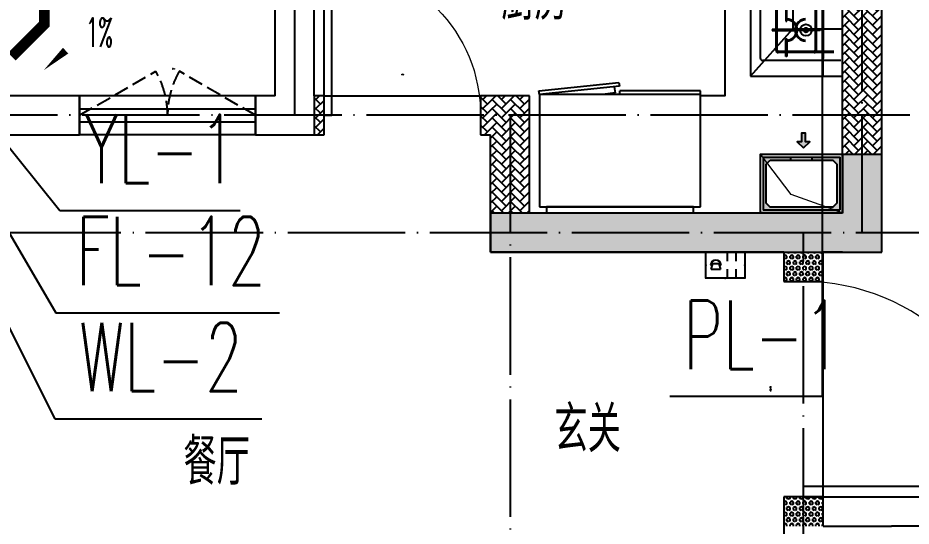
# Model space of a CAD drawing. Extents: x 27938 to 1507990, y 110129 to 923079.
# Drawn here: x 834702 to 839267, y 679657 to 682255 of the extents above; entities that cross this region are included whole.
import ezdxf
from ezdxf.enums import TextEntityAlignment as Align

# ---------------------------------------------------------------- set-up
doc = ezdxf.new("R2010")
doc.units = 0
doc.header["$LTSCALE"] = 1000
doc.header["$MEASUREMENT"] = 0
doc.linetypes.add('DASH', pattern=[0.35, 0.25, -0.1])
doc.linetypes.add('DOTE', pattern=[2.4200000000000004, 2, -0.2, 0.02, -0.2])
for name, color, linetype in [('AH-FURNITURE', 1, 'Continuous'), ('COLUMN', 9, 'Continuous'), ('DIM_废水', 31, 'Continuous'), ('DIM_污水', 2, 'Continuous'), ('DIM_雨水', 4, 'Continuous'), ('DIM_餐饮排水', 31, 'Continuous'), ('DOTE', 1, 'Continuous'), ('EQUIP-安防', 3, 'Continuous'), ('LVTRY', 6, 'Continuous'), ('PIPE-废水', 31, 'TG_F'), ('PUB_HATCH', 8, 'Continuous'), ('PUB_TEXT', 4, 'Continuous'), ('WALL', 9, 'Continuous'), ('WINDOW', 4, 'Continuous'), ('WINDOW_TEXT', 7, 'Continuous'), ('保温', 6, 'Continuous'), ('建筑-排气道', 9, 'Continuous')]:
    doc.layers.add(name, color=color, linetype=linetype)
for name, color, linetype, lineweight in [('平面-排水沟', 86, 'Continuous', 15), ('平面-空调预留孔', 173, 'Continuous', 15), ('立面-洞口示意', 152, 'Continuous', 13)]:
    doc.layers.add(name, color=color, linetype=linetype, lineweight=lineweight)
doc.styles.add('_TCH_DIM', font='SIMPLEX.shx', dxfattribs={"width": 0.7, "bigfont": 'GBCBIG.shx'})
doc.styles.add('_TCH_WINDOW', font='SIMPLEX.shx', dxfattribs={"width": 0.7, "height": 3.5, "bigfont": 'GBCBIG.shx'})
doc.styles.add('_TEL_DIM', font='SIMPLEX', dxfattribs={"width": 0.8, "height": 3.5, "bigfont": 'HZTXT'})
doc.styles.add('_TWT_SERIAL', font='SIMPLEX', dxfattribs={"width": 0.8, "height": 3.5, "bigfont": 'HZTXT'})
doc.styles.add('DIM_FONT', font='SIMPLEX.shx', dxfattribs={"width": 0.56})
doc.styles.get("Standard").update_dxf_attribs({"font": 'gbenor.shx', "bigfont": 'gbcbig.shx'})
doc.styles.add('TG_LINETYPE', font='SIMPLEX', dxfattribs={"width": 0.8, "height": 3, "bigfont": 'HZTXT'})
doc.linetypes.add('TG_F', pattern='A,2,-0.3,["F",TG_LINETYPE,S=0.1,R=0,X=-0.23,Y=-0.15],0', length=2.3)
pattern_1 = [(45, (0, 0), (0, 47.41575231924514), [100.584, -33.528]), (135, (23.70786, 23.70786), (3.05311331771918e-15, 47.41575231924513), [100.584, -33.528])]
pattern_2 = [(90, (0, 0), (-16.49778, 1.010197673501861e-15), [9.525, -19.05]), (210, (0, 0), (8.248889999999996, -14.28749658604684), [9.525, -19.05]), (150, (5.83238038093927e-16, 9.525), (-8.248890000000003, -14.28749658604684), [9.525, -19.05])]

# ---------------------------------------------------------------- blocks, each defined once
blk = doc.blocks.new('rtyg7uyhg')
at = {"layer": 'LVTRY', "color": 0}
for p, q in [((194234.6213208837, 45488.79502889935), (193620.9849572473, 45488.79513816872)), ((193590.3031336021, 45458.1133254503), (193590.3030643982, 45069.47696181395)), ((193896.3984467548, 45429.87059594441), (193857.5823896687, 45326.26016876537)), ((193925.7802168131, 45440.40881343969), (193940.0533153456, 45432.16822680717)), ((194265.3030643982, 45069.47684161765), (194265.3031336021, 45458.113205254)), ((193682.3485790417, 45406.97694542356), (193887.8216881326, 45406.97690883528)), ((193875.2965560293, 45316.03289288385), (193945.6178257855, 45401.45376218002)), ((194111.8940335871, 45406.97686893496), (194173.2576699507, 45406.97685800815)), ((193620.9848935069, 45130.84059271414), (193620.9849317512, 45345.61331998683)), ((194009.6212953876, 45345.61325078298), (194009.6212571432, 45130.84052351015)), ((194050.5303480524, 45130.84051622554), (194050.5303862967, 45345.61324349836)), ((194234.6212953876, 45345.61321071758), (194234.6212571432, 45130.84048344476)), ((193857.5823896687, 45326.26016876537), (193875.2965560293, 45316.03289288385)), ((193948.2576098526, 45069.47689807355), (193682.3485189436, 45069.47694542356)), ((194173.2576098526, 45069.47685800816), (194111.893973489, 45069.47686893508)), ((193620.9848771165, 45038.79513816872), (194234.621240753, 45038.79502889935))]:
    blk.add_line(p, q, dxfattribs=at)
for centre, radius in [((193866.4394935961, 45437.65873082454), 20.45454545454545), ((193989.1667663234, 45437.6587089707), 20.45454545454545), ((194070.9849481416, 45437.65869440146), 20.45454545454545), ((193815.3030944472, 45238.22692174855), 25.56818181818182), ((194137.4621853563, 45238.2268643822), 25.56818181818182)]:
    blk.add_circle(centre, radius, dxfattribs=at)
for centre, radius, start, end in [((193620.9849517839, 45458.11331998683), 30.68181818181818, 89.99998979807194, 179.9999897972382), ((194234.6213154203, 45458.11321071746), 30.68181818181818, 359.9999897972382, 89.99998979807194), ((193915.5529409315, 45422.69466753349), 20.45454545454545, 59.99998980057491, 159.4623117970261), ((193929.8260394641, 45414.45408090108), 20.45454545454545, 320.5376677968172, 59.99998980057491), ((193682.3485681149, 45345.61330905991), 61.36363636363636, 89.99998979807194, 179.9999897972382), ((193948.2576590239, 45345.6132617099), 61.36363636363636, 359.9999897972382, 89.99998979807194), ((194111.8940226603, 45345.61323257144), 61.36363636363636, 89.99998979807194, 179.9999897972382), ((194173.2576590239, 45345.6132216445), 61.36363636363636, 359.9999897972382, 89.99998979807194), ((193682.3485298705, 45130.84058178721), 61.36363636363636, 179.9999897972382, 269.9999897980719), ((193948.2576207797, 45130.8405344372), 61.36363636363636, 269.9999897980719, 359.9999897972382), ((194111.893984416, 45130.84050529861), 61.36363636363636, 179.9999897972382, 269.9999897980719), ((194173.2576207797, 45130.84049437181), 61.36363636363636, 269.9999897980719, 359.9999897972382), ((193620.9848825799, 45069.47695635049), 30.68181818181818, 179.9999897972382, 269.9999897980719), ((194234.6212462163, 45069.47684708112), 30.68181818181818, 269.9999897980719, 359.9999897972382)]:
    blk.add_arc(centre, radius, start, end, dxfattribs=at)
at = {"layer": 'LVTRY', "color": 0, "style": 'DIM_FONT', "width": 0.8, "flags": 9}
for tag in ['XSIZE', 'YSIZE']:
    blk.add_attdef(tag, (193927.8031388824, 45487.7665121054), '', height=0.5, rotation=89.99998979807198, dxfattribs=at)
blk = doc.blocks.new('A$C60D053AF')
at = {"layer": 'AH-FURNITURE', "color": 0}
for p, q in [((232.5000007597264, -89.99999966996256), (128.2842720070621, -89.99999966996256)), ((192.50000075961, -70.99998518347275), (327.5735938884318, -70.99998518347275)), ((192.50000075961, -90.99998518347275), (327.5735938884318, -90.99998518347275)), ((355.8578651358839, -82.71571393602062), (384.1611659948248, -129.0190147949615)), ((232.5000007597264, -109.9999996698461), (128.2842720075278, -109.9999996699626)), ((245.0000007597264, -129.4999851834727), (245.0000007597264, -122.4999996698461)), ((265.0000007597264, -129.4999851834727), (265.0000007597264, -122.4999996698461)), ((341.7157295121578, -96.85784955974668), (370.0190303710988, -143.1611504186876)), ((255.0000007597264, -280.9999851834727), (255.0000007597264, -250.9999851834727)), ((393.0000007597264, -280.9999851834727), (393.0000007597264, -250.9999851834727)), ((255.0000007597264, -280.9999851834727), (393.0000007597264, -280.9999851834727))]:
    blk.add_line(p, q, dxfattribs=at)
for points in [[(170.00000075961, -67.99998518347275, 1), (170.00000075961, -93.99998518358916), (192.50000075961, -93.99998518347275), (192.50000075961, -67.99998518347275)], [(268.0000007597264, -122.4999996698461), (268.0000007597264, -106.9999996698461, 0.4142135623724265), (248.0000007597264, -86.99999966984615), (232.5000007597264, -86.99999966984615), (232.50000075961, -112.9999996698461), (242.0000007597264, -112.9999996698461), (242.0000007597264, -122.4999996698461)], [(234.0000007597264, -250.9999851834727), (414.0000007597264, -250.9999851834727, 0.4142135623730951), (424.0000007597264, -240.9999851834727), (424.0000007597264, -110.9999851834727, 0.4142135623730951), (414.0000007597264, -100.9999851834727), (234.0000007597264, -100.9999851834727, 0.4142135623730951), (224.0000007597264, -110.9999851834727), (224.0000007597264, -240.9999851834727, 0.4142135623730951)], [(242.0000007597264, -151.9999851834727, 1), (268.0000007597264, -151.9999851834727), (268.0000007597264, -129.4999851834727), (242.0000007597264, -129.4999851834727)], [(383.8076126043452, -161.1923733388539, 1), (402.192388915224, -142.8075970279751), (386.2824863384012, -126.8976944513852), (367.8977100276388, -145.282470762264)]]:
    blk.add_lwpolyline(points, format="xyb", close=True, dxfattribs=at)
for centre, radius in [((100.0000007598428, -99.99999967066105), 30), ((255.0000007597264, -151.9999851834727), 15), ((255.0000007597264, -151.9999851834727), 10), ((393.0000007597264, -151.9999851834727), 15), ((393.0000007597264, -151.9999851834727), 10)]:
    blk.add_circle(centre, radius, dxfattribs=at)
for radius in [40, 20]:
    blk.add_arc((327.5735938884318, -110.9999851834727), radius, 45, 90, dxfattribs=at)
blk = doc.blocks.new('A-Kitchen-7')
at = {"layer": 'LVTRY', "color": 0}
for p, q in [((-518.6581278588565, 779.725278688129), (-7.244008776673581, 834.3051076843403)), ((-3.585880917788018, 810.5855355854728), (-515, 756.005706589378)), ((-29.12075551546877, 766.9560861630598), (-35.20590834700852, 806.4126680237241)), ((-7.244008776673581, 834.3051076843403), (-3.585880917788018, 810.5855355854728)), ((-515, 756.005706589378), (-518.6581278588565, 779.725278688129)), ((515, 756.005706589378), (-515, 756.005706589378)), ((-515, 756.005706589378), (-515, 40)), ((-485.6368437646597, 760.5342107040924), (-484.9384396369278, 756.005706589378)), ((-29.12075551543967, 766.9560861630598), (-112.0975807690556, 756.005706589378)), ((515, 780), (-5.820766091346741e-11, 780)), ((0, 756.005706589378), (-5.820766091346741e-11, 780)), ((515, 756.005706589378), (515, 780)), ((515, 40), (515, 756.005706589378)), ((-515, 40), (515, 40))]:
    blk.add_line(p, q, dxfattribs=at)
blk.add_lwpolyline([(-468.9430810984049, 40), (-468.9430810984049, 0), (468.9430810984049, 0), (468.9430810984632, 40)], close=True, dxfattribs=at)
blk = doc.blocks.new('*U41')
h = blk.add_hatch(color=0)
h.set_gradient(color1=(0, 0, 255), rotation=180, tint=1)
h.paths.add_polyline_path([(3.524958103184869e-15, -2.819966482547906e-15), (-6.350000000000009, -6.349999999999992), (-6.350000000000001, -2.159000000000014), (-15, -2.158999999999999), (-14.99999999999999, 2.159000000000044), (-6.349999999999993, 2.159000000000029), (-6.349999999999985, 6.350000000000009)])
at = {"color": 0, "linetype": 'Continuous'}
blk.add_lwpolyline([(3.524958103184869e-15, -2.819966482547906e-15), (-6.350000000000009, -6.349999999999992), (-6.350000000000001, -2.159000000000014), (-15, -2.158999999999999), (-14.99999999999999, 2.159000000000044), (-6.349999999999993, 2.159000000000029), (-6.349999999999985, 6.350000000000009)], close=True, dxfattribs=at)
blk = doc.blocks.new('sgrsefv')
at = {"layer": 'PUB_HATCH'}
blk.add_hatch(color=0, dxfattribs=at).paths.add_polyline_path([(1112933.294422049, 840916.328306399), (1112933.294422049, 840646.328306399), (1113073.294422049, 840646.328306399), (1113073.294422049, 840661.328306399), (1112968.294422049, 840661.328306399), (1112948.294422049, 840681.328306399), (1112948.294422049, 840881.328306399), (1112968.294422049, 840901.328306399), (1113288.294422049, 840901.328306399), (1113308.294422049, 840881.328306399), (1113308.294422049, 840681.328306399), (1113288.294422049, 840661.328306399), (1113183.294422049, 840661.328306399), (1113183.294422049, 840646.328306399), (1113323.294422049, 840646.328306399), (1113323.294422049, 840916.328306399)])
at = {"layer": 'LVTRY', "color": 0}
for p, q in [((1113073.294422049, 840661.328306399), (1113073.294422049, 840646.328306399)), ((1113183.294422049, 840661.328306399), (1113183.294422049, 840646.328306399))]:
    blk.add_line(p, q, dxfattribs=at)
for points in [[(1112918.294422049, 840931.328306399), (1113338.294422049, 840931.328306399), (1113338.294422049, 840631.328306399), (1112918.294422049, 840631.328306399)], [(1112933.294422049, 840916.328306399), (1113323.294422049, 840916.328306399), (1113323.294422049, 840646.328306399), (1112933.294422049, 840646.328306399)], [(1113288.294422049, 840661.328306399), (1112968.294422049, 840661.328306399), (1112948.294422049, 840681.328306399), (1112948.294422049, 840881.328306399), (1112968.294422049, 840901.328306399), (1113288.294422049, 840901.328306399), (1113308.294422049, 840881.328306399), (1113308.294422049, 840681.328306399), (1113288.294422049, 840661.328306399)]]:
    blk.add_lwpolyline(points, close=True, dxfattribs=at)
at = {"layer": '立面-洞口示意', "color": 0}
blk.add_lwpolyline([(1112918.294422049, 840931.328306399), (1113181.846359163, 840837.3789231421), (1113338.294422049, 840631.328306399)], dxfattribs=at)
at = {"layer": '建筑-排气道', "color": 8, "xscale": -5, "yscale": 5, "zscale": 5, "rotation": 270}
blk.add_blockref('*U41', (1113118.391369574, 840599.0160356248), dxfattribs=at)
blk = doc.blocks.new('FRSDFDGDGDRGDR')
at = {"layer": '平面-空调预留孔', "color": 0}
for p, q in [((699612.3179923807, 775043.9561356568), (699612.3179923807, 775441.1561356868)), ((699618.9179923869, 775447.756135683), (699746.3179923192, 775447.756135683)), ((699746.3179923192, 775447.756135683), (699746.3179923192, 775355.3561357355)), ((699719.9179922946, 775342.156135743), (699719.9179922946, 775142.9561356006)), ((699726.5179923008, 775348.7561357393), (699739.7179923131, 775348.7561357393)), ((699726.5179923008, 775136.3561356043), (699739.7179923131, 775136.3561356043)), ((699746.3179923192, 775129.7561356081), (699746.3179923192, 775037.3561356605)), ((699746.3179923192, 775037.3561356605), (699618.9179923869, 775037.3561356605))]:
    blk.add_line(p, q, dxfattribs=at)
blk.add_lwpolyline([(699766.1179923377, 775166.7161355871), (699792.5179923623, 775153.5161355946), (699792.5179923623, 775057.1561356493), (699766.1179923377, 775043.9561356568), (699766.1179923377, 775017.5561356718), (699618.9179923869, 775017.5561356718, -0.4142135623730951), (699592.5179923623, 775043.9561356568), (699592.5179923623, 775441.1561356868, -0.4142135623730951), (699618.9179923869, 775467.5561356718), (699766.1179923377, 775467.5561356718), (699766.1179923377, 775441.1561356868), (699792.5179923623, 775427.9561356943), (699792.5179923623, 775331.596135749), (699766.1179923377, 775318.3961357565)], format="xyb", close=True, dxfattribs=at)
for centre, radius in [((699739.7179923131, 775331.596135749), 10.55999999400228), ((699739.7179923131, 775243.1561357992), 15.83999999100342), ((699739.7179923131, 775153.5161355946), 10.55999999400228)]:
    blk.add_circle(centre, radius, dxfattribs=at)
for centre, radius, start, end in [((699618.917992382, 775441.1561356819), 6.600000001199078, 89.99999995997936, 179.9999999533093), ((699726.5179922959, 775342.1561357381), 6.600000001199078, 89.99999995997936, 179.9999999533093), ((699739.717992318, 775355.3561357405), 6.600000001206354, 269.9999999599793, 359.9999999533093), ((699726.5179922959, 775142.9561356056), 6.600000001199078, 180.0000000400206, 270.0000000533608), ((699739.717992318, 775129.7561356032), 6.600000001206354, 4.002063966804346e-08, 90.00000005336085), ((699618.917992382, 775043.9561356618), 6.600000001199078, 180.0000000400206, 270.0000000533608)]:
    blk.add_arc(centre, radius, start, end, dxfattribs=at)
blk = doc.blocks.new('GDGDRGDRGRD')
at = {"layer": 'LVTRY', "color": 0}
for p, q in [((430080.5498987493, 371515.3769317719), (429864.6097976839, 371758.3326651105)), ((430334.8192843065, 371758.3326651105), (429864.6097976839, 371758.3326651105)), ((429864.6097976839, 371758.3326651105), (429864.6097976839, 370858.3326651105)), ((430234.8192843063, 370858.3326651105), (430234.8192843063, 371758.3326651105)), ((429914.8192843065, 370948.3326651105), (429914.8192843065, 371668.3326651105)), ((429924.8192843065, 371678.3326651105), (430324.8192843065, 371678.3326651106)), ((430289.8192843065, 371638.3326651107), (430004.8192843065, 371638.3326651106)), ((430045.069284306, 371658.3326651107), (430045.069284306, 371568.3326651106)), ((430049.569284306, 371658.3326651107), (430045.069284306, 371658.3326651107)), ((430049.569284306, 371568.3326651106), (430049.569284306, 371658.3326651107)), ((430234.8192843063, 371668.3326651106), (430234.819284306, 370948.3326651105)), ((429994.8192843065, 371628.3326651106), (429994.8192843065, 371418.3326651106)), ((429999.8192843065, 371628.3326651106), (429999.8192843065, 371418.3326651106)), ((430289.8192843065, 371633.3326651107), (430004.8192843065, 371633.3326651106)), ((430194.8192843063, 371418.3326651106), (430194.8192843063, 371628.3326651107)), ((430199.8192843063, 371418.3326651106), (430199.8192843063, 371628.3326651107)), ((430045.069284306, 371568.3326651106), (430049.569284306, 371568.3326651106)), ((429974.8192843067, 371525.5826651108), (430102.3192843067, 371525.5826651108)), ((429974.8192843067, 371521.0826651108), (429974.8192843067, 371525.5826651108)), ((430102.3192843067, 371521.0826651108), (429974.8192843067, 371521.0826651108)), ((430334.8192843065, 371515.3769317719), (430080.5498987493, 371515.3769317719)), ((430080.5498987493, 371515.3769317719), (430080.5498987493, 371100.2783888946)), ((430219.819284306, 371525.5826651108), (430092.319284306, 371525.5826651108)), ((430092.319284306, 371525.5826651108), (430092.319284306, 371521.0826651108)), ((430092.319284306, 371521.0826651108), (430219.819284306, 371521.0826651108)), ((430102.3192843067, 371525.5826651108), (430102.3192843067, 371521.0826651108)), ((430219.819284306, 371521.0826651108), (430219.819284306, 371525.5826651108)), ((430234.8192843063, 371100.2783888946), (430234.8192843063, 371515.3769317719)), ((430045.069284306, 371388.3326651105), (430045.069284306, 371478.3326651106)), ((430045.069284306, 371478.3326651106), (430049.569284306, 371478.3326651106)), ((430049.569284306, 371478.3326651106), (430049.569284306, 371388.3326651105)), ((430004.8192843065, 371413.3326651106), (430289.8192843065, 371413.3326651106)), ((429954.8192843065, 371338.9358614974), (429954.8192843065, 371377.7294687249)), ((430004.8192843065, 371408.3326651106), (430289.8192843065, 371408.3326651106)), ((430049.569284306, 371388.3326651105), (430045.069284306, 371388.3326651105)), ((429935.4224806934, 371358.3326651105), (429974.2160879209, 371358.3326651105)), ((429954.8192843065, 371238.9358614974), (429954.8192843065, 371277.7294687249)), ((429935.4224806934, 371258.3326651105), (429974.2160879209, 371258.3326651105)), ((430045.069284306, 371228.3326651105), (430045.069284306, 371138.3326651105)), ((430049.569284306, 371228.3326651105), (430045.069284306, 371228.3326651105)), ((430049.569284306, 371138.3326651105), (430049.569284306, 371228.3326651105)), ((429994.8192843065, 370988.3326651105), (429994.8192843065, 371198.3326651105)), ((429999.8192843065, 370988.3326651105), (429999.8192843065, 371198.3326651105)), ((430004.8192843065, 371208.3326651105), (430289.8192843065, 371208.3326651105)), ((430004.8192843065, 371203.3326651105), (430289.8192843065, 371203.3326651105)), ((430194.8192843063, 371198.3326651105), (430194.8192843063, 370988.3326651104)), ((430199.8192843063, 371198.3326651105), (430199.8192843063, 370988.3326651104)), ((430045.069284306, 371138.3326651105), (430049.569284306, 371138.3326651105)), ((429864.6097976839, 370858.3326651105), (430080.5498987493, 371100.2783888946)), ((430102.3192843067, 371095.5826651102), (429974.8192843067, 371095.5826651102)), ((429974.8192843067, 371095.5826651102), (429974.8192843067, 371091.0826651102)), ((429974.8192843067, 371091.0826651102), (430102.3192843067, 371091.0826651102)), ((430080.5498987493, 371100.2783888946), (430334.8192843065, 371100.2783888946)), ((430092.319284306, 371091.0826651102), (430092.319284306, 371095.5826651102)), ((430092.319284306, 371095.5826651102), (430219.819284306, 371095.5826651102)), ((430219.819284306, 371091.0826651102), (430092.319284306, 371091.0826651102)), ((430102.3192843067, 371091.0826651102), (430102.3192843067, 371095.5826651102)), ((430219.819284306, 371095.5826651102), (430219.819284306, 371091.0826651102)), ((430045.069284306, 370958.3326651105), (430045.069284306, 371048.3326651105)), ((430045.069284306, 371048.3326651105), (430049.569284306, 371048.3326651105)), ((430049.569284306, 371048.3326651105), (430049.569284306, 370958.3326651105)), ((430289.8192843065, 370983.3326651104), (430004.8192843065, 370983.3326651105)), ((430289.8192843065, 370978.3326651104), (430004.8192843065, 370978.3326651105)), ((430049.569284306, 370958.3326651105), (430045.069284306, 370958.3326651105)), ((430324.8192843063, 370938.3326651105), (429924.8192843065, 370938.3326651105)), ((429864.6097976839, 370858.3326651105), (430334.8192843065, 370858.3326651105))]:
    blk.add_line(p, q, dxfattribs=at)
blk.add_lwpolyline([(429608.8200653884, 370758.3318186465), (429734.819284306, 370758.3318186465), (429734.8192843065, 371758.3324083135), (427634.8193110233, 371758.3326651104)], dxfattribs=at)
for centre, radius in [((430147.3192843065, 371523.3326651106), 29.7), ((430147.3192843065, 371523.3326651106), 11.7), ((429954.8192843065, 371358.3326651105), 16.99680361435897), ((429954.8192843065, 371258.3326651105), 16.99680361435897), ((430147.3192843065, 371093.3326651105), 29.7), ((430147.3192843065, 371093.3326651105), 11.7)]:
    blk.add_circle(centre, radius, dxfattribs=at)
for centre, radius, start, end in [((429924.8192843065, 371668.3326651105), 10, 90, 180), ((430004.8192843065, 371628.3326651106), 10, 90, 180), ((430189.8192843063, 371628.3326651107), 10, 0, 90), ((430224.8192843063, 371668.3326651106), 10, 0, 90), ((430004.8192843065, 371628.3326651106), 5, 90, 180), ((430189.8192843063, 371628.3326651107), 5, 0, 90), ((430047.3192843063, 371523.3326651106), 56.7, 2.274239184178576, 87.72576081585424), ((430047.3192843063, 371523.3326651106), 52.2, 2.470411041650347, 87.52958895835897), ((430147.3192843065, 371523.3326651106), 56.7, 92.27423918414576, 177.7257608158206), ((430147.3192843065, 371523.3326651106), 52.2, 92.47041104164106, 177.5295889583496), ((430047.3192843063, 371523.3326651106), 56.7, 272.2742391841458, 357.7257608158206), ((430047.3192843063, 371523.3326651106), 52.2, 272.4704110416411, 357.5295889583505), ((430147.3192843065, 371523.3326651106), 56.7, 182.2742391841786, 267.7257608158542), ((430147.3192843065, 371523.3326651106), 52.2, 182.4704110416495, 267.5295889583589), ((430004.8192843065, 371418.3326651106), 10, 180, 270), ((430004.8192843065, 371418.3326651106), 5, 180, 270), ((430189.8192843063, 371418.3326651106), 5, 270, 0), ((430189.8192843063, 371418.3326651106), 10, 270, 0), ((430004.8192843065, 371198.3326651105), 10, 90, 180), ((430004.8192843065, 371198.3326651105), 5, 90, 180), ((430189.8192843063, 371198.3326651105), 10, 0, 90), ((430189.8192843063, 371198.3326651105), 5, 0, 90), ((430047.3192843063, 371093.3326651105), 56.7, 2.274239184178576, 87.72576081585424), ((430047.3192843063, 371093.3326651105), 52.2, 2.470411041650347, 87.52958895835897), ((430147.3192843065, 371093.3326651105), 56.7, 92.27423918414576, 177.7257608158206), ((430147.3192843065, 371093.3326651105), 52.2, 92.47041104164106, 177.5295889583496), ((430047.3192843063, 371093.3326651105), 56.7, 272.2742391841458, 357.7257608158206), ((430047.3192843063, 371093.3326651105), 52.2, 272.4704110416411, 357.5295889583505), ((430147.3192843065, 371093.3326651105), 56.7, 182.2742391841786, 267.7257608158542), ((430147.3192843065, 371093.3326651105), 52.2, 182.4704110416495, 267.5295889583589), ((430004.8192843065, 370988.3326651105), 10, 180, 270), ((430004.8192843065, 370988.3326651105), 5, 180, 270), ((430189.8192843063, 370988.3326651104), 5, 270, 0), ((430189.8192843063, 370988.3326651104), 10, 270, 0), ((429924.8192843065, 370948.3326651105), 10, 180, 270), ((430224.819284306, 370948.3326651105), 10, 270, 0)]:
    blk.add_arc(centre, radius, start, end, dxfattribs=at)
at = {"color": 8, "xscale": -1, "rotation": 270}
blk.add_blockref('FRSDFDGDGDRGDR', (-345582.7355588751, -327434.1861710575), dxfattribs=at)
at = {"color": 8}
for name, p, rotation in [('A$C60D053AF', (430134.8190180612, 372358.3312170932), 270), ('sgrsefv', (1543253.11384424, 1211089.928272285), 180)]:
    blk.add_blockref(name, p, dxfattribs=dict(at, rotation=rotation))
at = {"color": 8, "xscale": -1}
blk.add_blockref('rtyg7uyhg', (622599.6224451121, 326769.5373516738), dxfattribs=at)
at = {"layer": 'LVTRY', "color": 8, "extrusion": (0, 0, -1), "xscale": -0.7999999999883585, "yscale": 0.7999999999883585, "zscale": -0.7999999999883585}
blk.add_blockref('A-Kitchen-7', (-429196.8200653944, 370158.6015610829), dxfattribs=at)
blk = doc.blocks.new('GFDGFSDFGD')
at = {"layer": 'PUB_HATCH'}
blk.add_hatch(color=0, dxfattribs=at).paths.add_polyline_path([(429816.3632568927, 372423.1719372816), (429816.5792986467, 372223.9949703271), (431816.5755195939, 372223.9953519432), (431816.5779332471, 372723.9945991393), (431616.5783280693, 372723.9945463392), (431616.57856569, 372423.9929713549), (430016.5799077351, 372423.9946691427)])
at = {"layer": 'COLUMN', "color": 0}
for p, q in [((431816.5779332471, 372723.9945991393), (431616.5783280693, 372723.9945463392)), ((431616.5783280693, 372723.9945463392), (431616.57856569, 372423.9929713549)), ((431816.5755195939, 372223.9953519432), (431816.5779332471, 372723.9945991393)), ((430016.5799077351, 372423.9946691427), (429816.3632568927, 372423.1719372816)), ((429816.3632568927, 372423.1719372816), (429816.5792986467, 372223.9949703271)), ((431616.57856569, 372423.9929713549), (430016.5799077351, 372423.9946691427)), ((429816.5792986467, 372223.9949703271), (431816.5755195939, 372223.9953519432))]:
    blk.add_line(p, q, dxfattribs=at)
blk = doc.blocks.new('GDFGDGRD')
at = {"layer": '保温', "linetype": 'ByBlock', "ltscale": 10}
h = blk.add_hatch(dxfattribs=at)
h.set_pattern_fill('AR-HBONE', color=251, scale=55)
h.set_pattern_definition(pattern_1)
h.paths.add_polyline_path([(431616.5779368667, 372723.9109038315), (431816.5779205575, 372723.9109038315), (431816.6776084994, 373473.7241241197), (431616.6776248086, 373473.7243207647)])
h = blk.add_hatch(dxfattribs=at)
h.set_pattern_fill('AR-HBONE', color=251, scale=55)
h.set_pattern_definition(pattern_1)
h.paths.add_polyline_path([(428966.578379888, 372823.7247212567), (428966.5790232959, 373023.7247251226), (428916.5790233049, 373023.7249310016), (428916.5783798971, 372823.7249271357)])
h = blk.add_hatch(dxfattribs=at)
h.set_pattern_fill('AR-HBONE', color=251, scale=55)
h.set_pattern_definition(pattern_1)
h.paths.add_polyline_path([(429816.578757056, 372823.7247212792), (429816.5794004638, 373023.7247251451), (429766.5794004729, 373023.7249310241), (429766.578757065, 372823.7249271582)])
h = blk.add_hatch(dxfattribs=at)
h.set_pattern_fill('AR-HBONE', color=251, scale=55)
h.set_pattern_definition(pattern_1)
h.paths.add_polyline_path([(430017.8124563344, 372423.588710197), (430016.5797776413, 373023.7247210948), (429816.5797776084, 373023.7249269856), (429817.8124563015, 372423.5889160878)])
at = {"layer": '保温', "linetype": 'Continuous', "ltscale": 10}
h = blk.add_hatch(dxfattribs=at)
h.set_pattern_fill('HEX', color=251, scale=10, angle=90, style=0)
h.set_pattern_definition(pattern_2)
h.paths.add_polyline_path([(431316.5779580405, 372073.7248388497), (431516.5779417312, 372073.7248388497), (431516.6768560584, 372223.7247332454), (431316.6768723676, 372223.7249298903)])
h = blk.add_hatch(dxfattribs=at)
h.set_pattern_fill('HEX', color=251, scale=10, angle=90, style=0)
h.set_pattern_definition(pattern_2)
h.paths.add_polyline_path([(431316.5779582471, 370823.724846115), (431516.5779419378, 370823.724846115), (431516.676856265, 370973.7247405107), (431316.6768725742, 370973.7249371556)])
at = {"layer": '保温', "color": 251, "linetype": 'ByBlock', "ltscale": 10}
blk.add_line((428916.5787015874, 373023.7248241272), (428916.578701565, 372823.724824273), dxfattribs=at)
blk = doc.blocks.new('$equip$00002628')
at = {"linetype": 'Continuous'}
for p, q in [((-0.624999999998181, 0.4150000000045111), (0.625000000001819, 0.4150000000045111)), ((-0.624999999998181, -0.4150000000045111), (-0.624999999998181, 0.4150000000045111)), ((0.07074779736467462, 0.1292446097322681), (0.07074779736467462, 0.4150000000045111)), ((0.3500291924156045, 0.1292446097322681), (0.3500291924156045, 0.4150000000045111)), ((0.625000000001819, 0.4150000000045111), (0.625000000001819, -0.4150000000045111)), ((-0.4717313354612998, 0.009603462141967611), (-0.4090194958534994, 0.009603462141967611)), ((-0.4457289298279647, -0.1375965378647379), (-0.3945289298262651, 0.05760346212991863)), ((-0.3945289298262651, 0.05760346212991863), (-0.3945289298262651, 0.05760346212991863)), ((-0.3945289298262651, 0.05760346212991863), (-0.2057289298081741, 0.05760346212991863)), ((-0.2057289298081741, 0.05760346212991863), (-0.1545289298064745, -0.1375965378647379)), ((-0.1912383637663879, 0.009603462141967611), (-0.1285265242022433, 0.009603462141967611)), ((-0.1545289298064745, -0.1375965378647379), (-0.4457289298279647, -0.1375965378647379)), ((0.07074779736467462, -0.4150000000045111), (0.07074779736467462, -0.1292446097468201)), ((0.3500291924156045, -0.4150000000045111), (0.3500291924156045, -0.1292446097468201)), ((0.625000000001819, -0.4150000000045111), (-0.624999999998181, -0.4150000000045111))]:
    blk.add_line(p, q, dxfattribs=at)
at = {"const_width": 0.05}
blk.add_lwpolyline([(-0.624999999998181, 0.4150000000045111), (0.625000000001819, 0.4150000000045111), (0.625000000001819, -0.4150000000045111), (-0.624999999998181, -0.4150000000045111), (-0.624999999998181, 0.4150000000045111), (0.625000000001819, 0.4150000000045111)], dxfattribs=at)
at = {"linetype": 'Continuous'}
blk.add_arc((-0.3001289298244956, -0.01143547351603047), 0.1728873113639825, 6.989740462788838, 173.0102595372112, dxfattribs=at)
for p in [(1.818989403545856e-12, 0.4150000000045111), (-0.624999999998181, 0), (0.625000000001819, -3.637978807091713e-12), (1.818989403545856e-12, -0.4150000000045111)]:
    blk.add_point(p)
at = {"color": 7, "style": '_TEL_DIM', "flags": 1}
blk.add_attdef('A', text='', height=2.5e-05, dxfattribs=at).set_placement((1.818989403545856e-12, 0), align=Align.MIDDLE_CENTER)
blk = doc.blocks.new('GHFHFHTFHCSDCS')
at = {"layer": 'EQUIP-安防', "xscale": 160, "yscale": 160, "zscale": 160}
blk.add_blockref('$equip$00002628', (431016.5794559291, 372157.3248316564), dxfattribs=at)
blk = doc.blocks.new('$DorLib2D$00000001')
at = {"color": 0}
for p, q in [((0.45, 0.9750000000000001), (0.5000000000000002, 0.9750000000000001)), ((0.45, 0), (0.45, 0.9750000000000001)), ((0.5, 0), (0.5, 0.9750000000000001)), ((0.5, 0), (0.45, 0))]:
    blk.add_line(p, q, dxfattribs=at)
at = {"color": 0, "lineweight": 13}
blk.add_arc((0.475, 0), 0.975, 91.4692835813538, 180, dxfattribs=at)
blk = doc.blocks.new('$WINLIB2D$00000001')
at = {"color": 0}
for points in [[(-0.4999999999999964, 0.5000000000000142), (-0.4999999999999964, -0.4999999999999858)], [(-0.4999999999999964, 0.5000000000000142), (0.5000000000000036, 0.5000000000000142)], [(0.5000000000000036, -0.4999999999999858), (0.5000000000000036, 0.5000000000000142)], [(0.5000000000000036, 0.1666666666666714), (-0.4999999999999964, 0.1666666666666714)], [(0.5000000000000036, -0.1666666666666572), (-0.4999999999999964, -0.1666666666666572)], [(-0.4999999999999964, -0.4999999999999858), (0.5000000000000036, -0.4999999999999858)]]:
    blk.add_lwpolyline(points, dxfattribs=at)

msp = doc.modelspace()

# ---------------------------------------------------------------- hatches: boundary and pattern name
at = {"layer": 'PIPE-废水'}
for points in [[(834836.5787049772, 682222.712200955), (834864.0787049836, 682222.712200921), (834864.0787049915, 682211.3213276963)], [(834836.5787049772, 682222.712200955), (834856.0241414956, 682203.2667643939), (834864.0787049915, 682211.3213276963)]]:
    msp.add_hatch(color=256, dxfattribs=at).paths.add_polyline_path(points)

# ---------------------------------------------------------------- linework, layer by layer
at = {"layer": 'DIM_废水'}
for p, q in [((834151.5815681918, 682022.1713734369), (834895.218, 680748.139)), ((834895.218, 680748.139), (836039.281433556, 680748.139))]:
    msp.add_line(p, q, dxfattribs=at)
at = {"layer": 'DIM_污水'}
for p, q in [((834211.3932647468, 681552.1717862112), (834891.2000000001, 680206.269)), ((834891.2000000001, 680206.269), (835948.9232809148, 680206.269))]:
    msp.add_line(p, q, dxfattribs=at)
at = {"layer": 'DIM_雨水'}
for p, q in [((834151.5815681918, 682222.1713734369), (834915.447, 681270.72)), ((834915.447, 681270.72), (835837.4811967629, 681270.72))]:
    msp.add_line(p, q, dxfattribs=at)
at = {"layer": 'DIM_餐饮排水'}
for p, q in [((838811.3850895197, 683352.1723814087), (838811.3850895197, 680320.034214821)), ((838811.3850895197, 680320.034214821), (838032.8938178923, 680320.034214821))]:
    msp.add_line(p, q, dxfattribs=at)
at = {"layer": 'DOTE', "color": 169, "linetype": 'DOTE', "ltscale": 0.3}
for p, q in [((836116.5787016342, 681757.1717770812), (836116.5787016074, 690157.171784628)), ((839016.5787022149, 681157.4420448262), (839016.5787022148, 690157.171784628)), ((879916.5787021175, 681757.1717853849), (825916.5787028719, 681757.1717853851)), ((837216.7956126102, 681757.1717853851), (837216.5572264537, 665375.1987858047)), ((825916.5787028719, 681157.4420558857), (879916.5787021175, 681157.442010297)), ((838716.5779595133, 679557.1717846461), (838716.5779592488, 681157.171784647))]:
    msp.add_line(p, q, dxfattribs=at)
at = {"layer": 'PIPE-废水', "ltscale": 0.5, "const_width": 55.00000000000001}
for points in [[(834836.5787049836, 682222.712200921), (834836.5787049836, 683157.5593333334)], [(834670.5092204085, 682056.6427162722), (834836.5787050129, 682222.7122008766)]]:
    msp.add_lwpolyline(points, dxfattribs=at)
at = {"layer": 'WALL', "color": 8}
for p, q in [((839116.5787021247, 681157.1718285941), (839116.578702533, 683557.1717848135)), ((838916.5787021761, 681257.1718140603), (838916.5787025504, 683457.1717847531)), ((836216.5787016201, 681857.1717772286), (836216.5787015754, 682757.1717771483)), ((836016.5787016028, 681857.171777057), (836016.57870159, 682657.1717771764)), ((835016.578701709, 681857.1717769908), (834416.5787020004, 681857.1717770079)), ((835016.5787017177, 681657.1717770288), (835016.578701709, 681857.1717769908)), ((836016.5787016028, 681857.171777057), (835916.5787017089, 681857.1717770185)), ((835916.5787017089, 681857.1717770185), (835916.5787017177, 681657.1717770642)), ((836266.5790787019, 681857.1717772592), (836216.5787016201, 681857.1717772286)), ((836266.5790787039, 681657.1717771727), (836266.5790787019, 681857.1717772592)), ((837316.5794560068, 681857.1717772403), (837066.5790787019, 681857.1717772678)), ((837066.5790787019, 681857.1717772678), (837066.579078704, 681657.171777218)), ((837316.579456044, 681257.1717847327), (837316.5794560068, 681857.1717772403)), ((834516.5787020616, 681657.1717770181), (835016.5787017177, 681657.1717770288)), ((835916.5787017177, 681657.1717770642), (836116.578701616, 681657.171777081)), ((836116.5787016128, 681657.171777234), (836266.5790787039, 681657.1717771727)), ((837066.579078704, 681657.171777218), (837116.5794559587, 681657.1717772906)), ((837116.5794559958, 681057.171784781), (837116.5794559587, 681657.1717772906)), ((838716.5779498537, 681257.1717846468), (837316.579456044, 681257.1717847327)), ((838916.5787021761, 681257.1718140603), (838716.577935192, 681257.1717846468)), ((839116.5787021077, 681057.1717846924), (839116.5787021247, 681157.1718285941)), ((838616.577949827, 681057.1717846765), (837116.5794559958, 681057.171784781)), ((838616.577949827, 681057.1717846765), (838616.5779498403, 680907.1717919214)), ((838916.5787025972, 681057.171813915), (838816.5779498237, 681057.1717992603)), ((838816.577949888, 680907.1717919543), (838816.5779498237, 681057.1717992603)), ((838916.5787021077, 681057.1717847264), (838916.5787025972, 681057.171813915)), ((838916.5787021077, 681057.1717847264), (839116.5787021077, 681057.1717846924)), ((838616.5779498403, 680907.1717919214), (838816.577949888, 680907.1717919543)), ((838816.5779500698, 679807.1717919543), (838616.5779500221, 679807.1717919214)), ((838616.5779500221, 679807.1717919214), (838616.5779500915, 679457.1717846262)), ((838816.5779500552, 679657.1717847445), (838816.5779500698, 679807.1717919543)), ((838816.5779500552, 679657.1717847445), (839166.5787050741, 679657.1717846277)), ((839866.57900177, 679657.1717846337), (839166.5787050741, 679657.1717846277))]:
    msp.add_line(p, q, dxfattribs=at)
at = {"layer": 'WINDOW', "color": 8}
for p, q in [((836266.5790787435, 681857.1717772356), (837066.5790787435, 681857.171777244)), ((838816.5779500704, 679807.1717919599), (838816.5779498885, 680907.1717919599))]:
    msp.add_line(p, q, dxfattribs=at)
at = {"layer": 'WINDOW', "color": 8, "linetype": 'DASH', "ltscale": 0.3}
for points in [[(835016.5787017507, 681757.1711679448), (835406.3318910593, 681982.0988262608, -0.131605288826864), (835466.5787018006, 681757.1711679734)], [(835916.5787018504, 681757.1711679448), (835526.8255125418, 681982.0988262608, 0.131605288826864), (835466.5787018006, 681757.1711679734)]]:
    msp.add_lwpolyline(points, format="xyb", dxfattribs=at)
at = {"layer": '平面-排水沟', "color": 8}
msp.add_lwpolyline([(835012.1541472458, 682147.2067215918, 0, 0, 0), (834833.7602773987, 681987.6105966419, 0, 40.00000000000001, 0), (834945.5525287456, 682087.6230585594, 0, 0, 0)], format="xyseb", dxfattribs=at)

# ---------------------------------------------------------------- block references
at = {"color": 8}
for name, p in [('GFDGFSDFGD', (407300.0000036058, 308833.4469531167)), ('GDGDRGDRGRD', (408581.7572644888, 311099.4403799776)), ('GDFGDGRD', (407300, 308833.4469530943)), ('GHFHFHTFHCSDCS', (407300.0000000225, 308833.4469530944))]:
    msp.add_blockref(name, p, dxfattribs=at)
at = {"layer": 'WINDOW', "color": 8}
ref = msp.add_blockref('$DorLib2D$00000001', (836666.5790787445, 681757.1717772398), dxfattribs=dict(at, xscale=-800, yscale=800, zscale=-800, rotation=6.06372912622234e-10))
ref.add_attrib('A', 'M0822', (836661.6790787473, 681963.2149585624), dxfattribs={"layer": 'WINDOW_TEXT', "color": 8, "ltscale": 0.5, "height": 4.25, "style": '_TCH_WINDOW', "width": 0.4941176470588236})
ref = msp.add_blockref('$WINLIB2D$00000001', (835466.5787017003, 681757.171777053), dxfattribs=dict(at, xscale=-900, yscale=-200, zscale=-900, rotation=2.464015854641344e-09))
ref.add_attrib('A', 'C0914', (835491.2029863746, 681992.546167973), dxfattribs={"layer": 'WINDOW_TEXT', "color": 8, "ltscale": 0.5, "height": 4.25, "rotation": 2.464015854641344e-09, "style": '_TCH_WINDOW', "width": 0.4941176470588236})
ref = msp.add_blockref('$DorLib2D$00000001', (838716.5779499795, 680357.1717919434), dxfattribs=dict(at, xscale=-1100, yscale=-1100, zscale=-1100, rotation=90.00000000947153))
ref.add_attrib('A', 'YFDM1122', (838551.7343905532, 680346.7417918955), dxfattribs={"layer": 'WINDOW_TEXT', "color": 8, "ltscale": 0.5, "height": 5.95, "rotation": 90.00000000947153, "style": '_TCH_WINDOW', "width": 0.4941176470588236})

# ---------------------------------------------------------------- texts
at = {"layer": 'DIM_废水', "color": 7, "style": '_TWT_SERIAL', "width": 0.6400000000000001}
msp.add_text('FL-12', height=350, dxfattribs=at).set_placement((834998.6147668894, 680888.139))
at = {"layer": 'DIM_污水', "color": 7, "style": '_TWT_SERIAL', "width": 0.6400000000000001}
msp.add_text('WL-2', height=350, dxfattribs=at).set_placement((835014.9232809148, 680346.269))
at = {"layer": 'DIM_雨水', "color": 7, "style": '_TWT_SERIAL', "width": 0.6400000000000001}
msp.add_text('YL-1', height=350, dxfattribs=at).set_placement((835042.1478634295, 681410.72))
at = {"layer": 'DIM_餐饮排水', "color": 7, "style": '_TWT_SERIAL', "width": 0.6400000000000001}
msp.add_text('PL-1', height=350, dxfattribs=at).set_placement((838102.8938178923, 680460.034214821))
at = {"layer": 'PUB_TEXT', "color": 8}
for s, p in [('厨房', (837172.0852720317, 682244.8434922813)), ('玄关', (837443.2562002278, 680034.9680686858)), ('餐厅', (835547.665, 679868.091))]:
    msp.add_text(s, height=236.3120567375886, dxfattribs=at).set_placement(p)
at = {"layer": '平面-排水沟', "color": 7, "style": '_TCH_DIM', "width": 0.4941176470588236}
msp.add_text('1%', height=148.75, dxfattribs=at).set_placement((835049.4554951115, 682106.2025463847))

doc.saveas('drawing.dxf')
